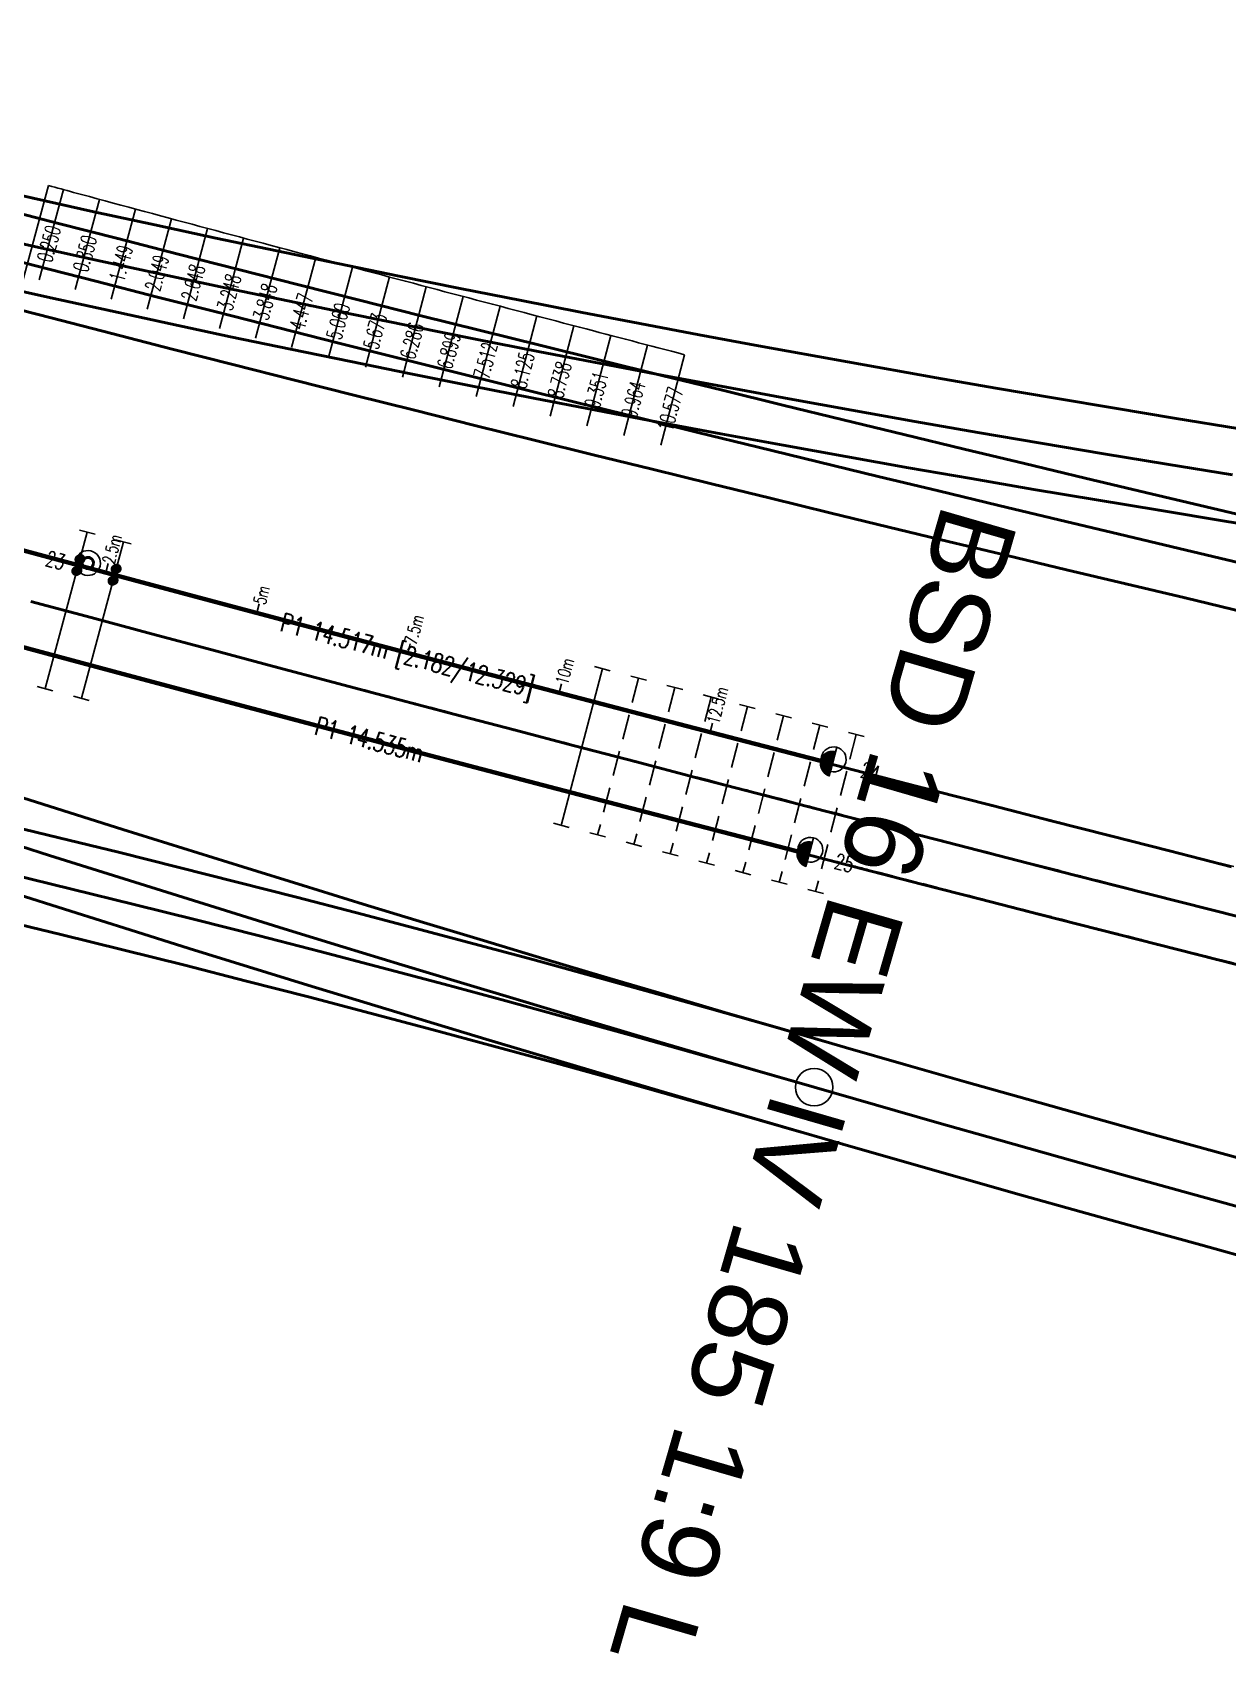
# Model space of a CAD drawing. Header units: millimetres. Extents: x 2688706 to 2690835, y 1254387 to 1255241.
# Drawn here: x 2689307 to 2689326.11, y 1254899.92 to 1254925.87 of the extents above; entities that cross this region are included whole.
import ezdxf
from ezdxf.enums import TextEntityAlignment as Align

# ---------------------------------------------------------------- set-up
doc = ezdxf.new("R2010")
doc.units = ezdxf.units.MM
for name, pattern in [('STRICHLINIE', [0.75, 0.5, -0.25]), ('STRICHLINIE2', [0.375, 0.25, -0.125]), ('STRICHPUNKT', [1, 0.5, -0.25, 0, -0.25])]:
    doc.linetypes.add(name, pattern=pattern)
for name, color, linetype in [('A-GL-0015-_____', 1, 'STRICHPUNKT'), ('BS-TR-B-Gleisstrang-LinieGeometrie', 7, 'Continuous'), ('BS-TR-B-Weiche-Kurzbezeichnung', 7, 'Continuous'), ('BS-TR-B-Weiche-PunktGeometrie', 7, 'Continuous'), ('BS-TR-N-Gleisstrang-LinieGeometrie', 7, 'Continuous'), ('L-GL-0015-_____', 2, 'Continuous'), ('L-ST-0015-_____', 7, 'Continuous'), ('P-OF-0015-_____', 7, 'Continuous'), ('S-OF-0015-_____', 7, 'STRICHLINIE'), ('S-ON-0015-_____', 7, 'Continuous'), ('T-00', 7, 'Continuous'), ('T-DD-0015-_____', 7, 'Continuous'), ('T-MK-0015-_____', 1, 'Continuous'), ('T-ST', 7, 'Continuous')]:
    doc.layers.add(name, color=color, linetype=linetype)
doc.layers.add('T-LL-0015-_____', color=2, linetype='Continuous', lineweight=0)
doc.layers.get('P-OF-0015-_____').off()
doc.layers.get('S-OF-0015-_____').off()
doc.styles.add('R6', font='simplex.shx', dxfattribs={"width": 0.6})
doc.styles.add('R7', font='simplex.shx', dxfattribs={"width": 0.7})
doc.styles.add('Style-Arial', font='arial.ttf')

# ---------------------------------------------------------------- blocks, each defined once
blk = doc.blocks.new('WeiVlpSchwelleL')
at = {"color": 7}
for p, q in [((-0.4999999999999905, -0.1300000000000073), (-0.4999999999999832, 0.1299999999999694)), ((0.5000000000000135, -0.130000000000005), (0.5000000000000135, 0.1299999999999717))]:
    blk.add_line(p, q, dxfattribs=at)
at = {"color": 0, "linetype": 'ByBlock', "lineweight": -2}
blk.add_line((-0.4999999999999868, -1.183033536314004e-14), (0.5000000000000118, 4.669396854307774e-15), dxfattribs=at)
at = {"style": 'R6', "width": 0.6}
blk.add_attdef('LAENGE', text='', height=0.25, rotation=89.99999999999999, dxfattribs=at).set_placement((-1.229737067022953, 0.007106245459261308, 6e-06), align=Align.MIDDLE)
at = {"style": 'R6', "width": 0.6, "flags": 1}
for tag, p in [('WVP-SKML', (-5, 0, 2e-06)), ('WVP-SKMR', (3, 0, 2e-06))]:
    blk.add_attdef(tag, text='', height=0.25, rotation=180, dxfattribs=at).set_placement(p, align=Align.MIDDLE_CENTER)
at = {"style": 'R6', "width": 0.6}
blk.add_attdef('BEZEICHNUNG', text='', height=0.25, rotation=180, dxfattribs=at).set_placement((-2.249999999999987, -5.373479439185756e-14, 2), align=Align.MIDDLE_LEFT)
at = {"style": 'R6', "width": 0.6, "flags": 1}
blk.add_attdef('VERSCHIEBUNG', text='', height=0.25, rotation=180, dxfattribs=at).set_placement((-1.470197398034461, -5.373479439185758e-14, 2), align=Align.MIDDLE_LEFT)
for tag, p in [('VERKLINKS', (-0.8749999999999833, -5.426408495180606e-14, 2e-06)), ('VERKRECHTS', (0.8611075787621026, -8.736039560677224e-05, 2e-06))]:
    blk.add_attdef(tag, text='', height=0.25, rotation=180, dxfattribs=at).set_placement(p, align=Align.MIDDLE)
at = {"color": 1, "extrusion": (-1, -6.123233995736769e-17, 1.224646799147353e-16), "style": 'R6', "width": 0.6, "flags": 8}
blk.add_attdef('WVP-ANL', text='', height=0.25, rotation=270, dxfattribs=at).set_placement((1.179971919316135e-14, -7.187955122291877e-15, 0.4999999999999868), align=Align.MIDDLE)
at = {"color": 1, "extrusion": (1, -1.608122649676636e-16, 1.224646799147353e-16), "style": 'R6', "width": 0.6, "flags": 8}
blk.add_attdef('WVP-ANR', text='', height=0.25, rotation=270, dxfattribs=at).set_placement((-1.65451836612779e-14, -4.265120563609635e-14, 0.50000000000001), align=Align.MIDDLE)
blk = doc.blocks.new('st_Isol6_a')
at = {"color": 0, "linetype": 'ByBlock', "lineweight": -2}
for radius in [0.2, 0.1, 0.08]:
    blk.add_circle((0, 0, 1), radius, dxfattribs=at)
at = {"layer": 'T-ST', "color": 0, "linetype": 'ByBlock', "lineweight": -2, "style": 'R7', "width": 0.7, "flags": 8}
blk.add_attdef('WVP-STNR', text='', height=0.25, dxfattribs=at).set_placement((0.55, 0), align=Align.MIDDLE)
blk = doc.blocks.new('st_NormUngb_b')
h = blk.add_hatch()
h.set_pattern_fill('ANSI31', color=256, scale=0.005, style=0)
h.set_pattern_definition([(45, (0, 0), (-0.0004419417382415922, 0.0004419417382415923), [])])
h.paths.add_polyline_path([(0.2, 0, 0.4142135623730947), (2.756041922458153e-16, 0.2), (-2.756041922458152e-16, -0.2, 0.4142135623730955)])
at = {"color": 7}
blk.add_line((2.756041922457995e-16, 0.1999999999999886, 1), (-2.756041922457995e-16, -0.1999999999999886, 1), dxfattribs=at)
at = {"color": 0}
blk.add_circle((0, 0, 1), 0.2, dxfattribs=at)
at = {"layer": 'T-ST', "style": 'R7', "width": 0.7}
blk.add_attdef('WVP-STNR', text='', height=0.25, dxfattribs=at).set_placement((0.55, 0), align=Align.MIDDLE)
blk = doc.blocks.new('WeiVlpAbstMarkeR')
blk.add_line((0, 0), (0.1500000000000004, -1.110223024625157e-16))
at = {"style": 'R7', "width": 0.7}
blk.add_attdef('ATTR', text='', height=0.2, dxfattribs=at).set_placement((0.1500000000000004, -1.110223024625157e-16), align=Align.MIDDLE_LEFT)
blk = doc.blocks.new('VisualisierungSpannklemmeGelb')
at = {"linetype": 'ByBlock', "lineweight": -2}
h = blk.add_hatch(dxfattribs=at)
h.set_pattern_fill('ANSI31', color=0, scale=0.005, style=0)
h.set_pattern_definition([(45, (-0.0965000000000017, 1.706967900361178e-15), (-0.0004419417382415922, 0.0004419417382415923), [])])
h.paths.add_polyline_path([(-0.0215000000000017, 1.706967900361178e-15, 1), (-0.1715000000000017, 1.706967900361178e-15, 1)])
h = blk.add_hatch(dxfattribs=at)
h.set_pattern_fill('ANSI31', color=0, scale=0.005, style=0)
h.set_pattern_definition([(45, (0.09649999999999831, 1.706967900361178e-15), (-0.0004419417382415922, 0.0004419417382415923), [])])
h.paths.add_polyline_path([(0.1714999999999983, 1.706967900361178e-15, 1), (0.02149999999999831, 1.706967900361178e-15, 1)])
blk = doc.blocks.new('pla_Bef-WsSkl1K')
blk.add_lwpolyline([(-0.1, -0.1), (0.1, -0.1), (0.1, 0.1), (-0.1, 0.1)], close=True)
at = {"layer": 'T-00'}
blk.add_blockref('VisualisierungSpannklemmeGelb', (0, 0), dxfattribs=at)
at = {"style": 'R7', "width": 0.7}
blk.add_attdef('WVP-PLNR', text='', height=0.2, dxfattribs=at).set_placement((0, 0), align=Align.MIDDLE_LEFT)
at = {"style": 'R7', "width": 0.7, "flags": 1}
for tag, p in [('WVP-PLDI', (0.4400000000000003, -0.2)), ('WVP-PLSP', (0.4771428571428575, -0.4)), ('WVP-PLFK', (0.4714285714285725, -0.6))]:
    blk.add_attdef(tag, text='', height=0.2, dxfattribs=at).set_placement(p, align=Align.MIDDLE)
blk = doc.blocks.new('Weiche-15')
at = {"layer": 'A-GL-0015-_____', "flags": 128}
blk.add_lwpolyline([(419.83895, 11.29781, 0.003607865654043509), (432.78582, 12.33291, 0.0005778882366978131), (434.8829730517941, 12.51826663011392, 0.0005640373837236005), (436.9796973297944, 12.7084123597407, 0.0005501865310880182), (439.0759926937243, 12.90323005555154, 0.0005363356787352098), (441.1718597821388, 13.10260263230502, 0.0005224848264887163), (443.2672999924924, 13.30641305438422, 0.000508633974426861), (445.3623154618426, 13.51454433720844, 0.0004947831227551143), (447.4569090472247, 13.72687954839432, 0.0004809322710308942), (449.5510843061102, 13.94330180872595, 0.0004670814196756011), (451.6448454768738, 14.16369429293183, 0.0004532305682466667), (453.7381974592714, 14.38794023027219, 0.0004393797171654458), (455.83114579493, 14.61592290494248, 0.000425528866205388), (457.9236966478476, 14.8475256562992, 0.0004116780155718247), (460.015856784907, 15.08263187891282, 0.0003978271650381603), (462.1076335564003, 15.3211250224532, 0.0003839763143777667), (464.1990348765667, 15.56288859141363, 0.0003701254642280183), (466.2900692041427, 15.80780614467754, 0.0003562746139303033), (468.3807455229255, 16.05576129493524, 0.000342423763905985), (470.4710733223489, 16.30663770795409, 0.0003285729141444139), (472.5610625780725, 16.56031910170869, 0.0003147220642029705), (474.6507237325855, 16.81668924535948, 0.000300871214719114), (476.7400676758116, 17.07563195819287, 0.0002870203650340875), (478.8291057257532, 17.33703110823886, 0.0002731695155693189), (480.9178496091179, 17.6007706109881, 0.0002593186663141821), (483.0063114419746, 17.866734427874, 0.0002454678170420386), (485.0945037104171, 18.13480656467466, 0.0002316169679582705), (487.1824392512395, 18.40487106981224, 0.000217766119052233), (489.2701312326229, 18.67681203255474, 0.0002039152698813173), (491.3575931348325, 18.95051358112658, 0.0001900644212988732), (493.4448387309259, 19.22585988073168, 0.0001762135724302912), (495.5318820674701, 19.50273513149634, 0.0001623627236969281), (497.6187374452692, 19.78102356633557, 0.0001485118746561659), (499.7054194000999, 20.06060944874962, 0.0001346610261611838), (501.7919426834588, 20.34137707055511, 0.0001208101782019989), (503.8783222433009, 20.62321074955477, 0.0001069593294711759), (505.9645732048224, 20.90599482715731, 9.310848082247697e-05), (508.0507108512062, 21.18961366594269, 7.925763224524444e-05), (510.1367506044003, 21.47395164718684, 6.540678372883944e-05), (512.2227, 21.75895, 6.111675872858242e-05), (514.4025847080444, 22.0572749857547, 6.111675872858242e-05)], format="xyb", dxfattribs=at)
at = {"layer": 'L-GL-0015-_____', "color": 7, "linetype": 'STRICHLINIE2', "lineweight": -3, "flags": 128}
for points in [[(465.5868332235515, 16.48023888967538, 0.0001089998696059809), (466.2022686496732, 16.55264912318694, 7.554830460291947e-05), (466.645402585111, 16.60495272538424, 0.0002807263018744621), (468.2918835834388, 16.80047839270514, 0.000342423763906036), (470.3811914312498, 17.05123239343925, 0.0003285729141441767), (472.4702021503358, 17.3047950131197, 0.0003147220642030742), (474.5589261651496, 17.56105018375752, 0.000300871214719128), (476.6473743479696, 17.8198818805804, 0.0002870203650341962), (478.7355579996762, 18.08117412066736, 0.0002731695155693238), (480.8234888303227, 18.34481096165791, 0.0002593186663140646), (482.9111789398919, 18.61067650024779, 0.0002454678170421759), (484.9986407989794, 18.87865487058798, 0.0002316169679581532), (487.0858872294966, 19.14863024259421, 0.0002177661190522865), (489.1729313854077, 19.42048682014774, 0.0002039152698813531), (491.2597867334464, 19.69410883921228, 0.0001900644212989229), (493.3464670338567, 19.96938056586168, 0.0001762135724301519), (495.432986321142, 20.2461862942223, 0.0001623627236969327), (497.5193588848135, 20.52441034434651, 0.0001485118746560889), (499.6055992501512, 20.80393706001178, 0.0001346610261611672), (501.6917221589765, 21.08465080645101, 0.0001208101782019684), (503.7777425504084, 21.36643596802969, 0.0001069593294711103), (505.8636755416611, 21.64917694586529, 9.310848082238732e-05), (507.9495364088164, 21.9327581553971, 7.92576322451304e-05), (510.0353405676109, 22.21706402390919, 6.540678372891913e-05), (512.1210752914823, 22.50203304961269, 6.112090240759204e-05), (514.3009265395436, 22.80035347176636, 6.112090240759204e-05)], [(465.7629193928585, 14.99060975306922, 0.0001087991412561553), (466.3778697586127, 15.06296316616817, 7.559125996244173e-05), (466.8217060703904, 15.11534970930508, 0.0002806833462384737), (468.4696074624121, 15.31104419716553, 0.0003424237639060365), (470.5609552134484, 15.56204302246942, 0.0003285729141441719), (472.6519230058071, 15.81584319029707, 0.0003147220642030639), (474.7425213000211, 16.07232830696148, 0.0003008712147191307), (476.8327610036519, 16.33138203580552, 0.000287020365034207), (478.9226534518313, 16.59288809581085, 0.0002731695155693243), (481.012210387912, 16.85673026031759, 0.000259318666314057), (483.1014439440544, 17.12279235550022, 0.000245467817042162), (485.1903666218554, 17.39095825876029, 0.000231616967958156), (487.2789912729817, 17.66111189703042, 0.0002177661190522909), (489.3673310798375, 17.93313724496193, 0.0002039152698813462), (491.4553995362178, 18.2069183230401, 0.0001900644212989224), (493.5432104279935, 18.48233919560198, 0.000176213572430145), (495.6307778137963, 18.75928396877043, 0.0001623627236969357), (497.7181160057237, 19.03763678832411, 0.000148511874656091), (499.8052395500455, 19.31728183748783, 0.0001346610261611616), (501.8921632079383, 19.59810333465884, 0.0001208101782019775), (503.9789019361942, 19.87998553107991, 0.0001069593294711281), (506.0654708679805, 20.16281270844775, 9.310848082238923e-05), (508.1518852935897, 20.44646917648697, 7.925763224512723e-05), (510.2381606411876, 20.73083927046355, 6.540678372891062e-05), (512.3243247085173, 21.01586695039077, 6.111261573863264e-05), (514.5042428765472, 21.31419649975032, 6.111261573863264e-05)]]:
    blk.add_lwpolyline(points, format="xyb", dxfattribs=at)
at = {"layer": 'L-GL-0015-_____', "lineweight": 70, "const_width": 0.07, "flags": 128}
for points in [[(451.1519317253529, 14.86563915344809, 9.235901196704271e-05), (451.5656363582293, 14.9094998409962, 0.0004532305682465751), (453.6576363841388, 15.1336009528352, 0.000439379717165602), (455.7492743321887, 15.36144088835294, 0.0004255288662052461), (457.8405563467046, 15.59290320514651, 0.0004116780155720083), (459.9314891749123, 15.82787150908803, 0.0003978271650381284), (462.0220801475112, 16.06622945421282, 0.0003839763143777807), (464.1123371592808, 16.30786074244838, 0.0002611255841335108), (465.5868332235515, 16.48023888967538, 0.0002611255841335108)], [(451.3101300542555, 13.37400468097231, 9.228518081283511e-05), (451.7240545955166, 13.41788874486724, 0.0004532305682465876), (453.8187585344029, 13.64227950770874, 0.0004393797171655864), (455.9130172576714, 13.87040492153164, 0.0004255288662052326), (458.0068369489891, 14.10214810745128, 0.0004116780155720197), (460.1002243949018, 14.33739224873761, 0.0003978271650381287), (462.1931869652879, 14.57602059069382, 0.0003839763143777837), (464.2857325938525, 14.81791644037867, 0.0002613263125194674), (465.7629193928585, 14.99060975306922, 0.0002613263125194674)]]:
    blk.add_lwpolyline(points, format="xyb", dxfattribs=at)
at = {"layer": 'T-MK-0015-_____'}
for p, q in [((459.1906145613547, 21.53952479586428), (459.3592400247271, 20.04903311420268)), ((459.7970253927906, 21.60827432303098), (459.9663454978578, 20.11786139299446)), ((460.4034202973842, 21.67730690095473), (460.5734313149982, 20.18697262506564)), ((461.0097831344586, 21.7466205860913), (461.1804850280824, 20.2563652846368)), ((457.3714514529842, 21.33504107079524), (457.5379316699858, 19.84430825189471)), ((457.9778718310799, 21.40291141131688), (458.1450671687374, 19.91225862845106)), ((458.5842595803866, 21.4710726582352), (458.7521700002225, 19.9805002544552)), ((454.9458575422835, 21.06658353431165), (455.1093804116796, 19.57552341775549)), ((455.5522760268771, 21.13324337298981), (455.7165451756994, 19.64226528906463)), ((456.15869143686, 21.20020762940813), (456.3236998876941, 19.7093111839253)), ((456.7650735671324, 21.26747257710379), (456.930821279406, 19.77665813664647)), ((452.572944842689, 20.80875715575723), (452.7334615303729, 19.31737042087759)), ((453.1661613904394, 20.87275936316648), (453.3274435620522, 19.38145521540859)), ((453.7594257769534, 20.93707028109657), (453.9214548885392, 19.44584710296436)), ((454.352657877178, 21.00167834354813), (454.5154338880874, 19.51053650915664)), ((451.1519317253529, 14.86563915344809), (450.5458545889663, 20.59239527313434)), ((450.7931919023457, 20.61859937165958), (450.9513902273604, 19.12696493589373)), ((451.386456766849, 20.68167653744756), (451.5454322694833, 19.19012473158825)), ((451.9797172193493, 20.74506359188935), (452.13946333583, 19.25359412245013))]:
    blk.add_line(p, q, dxfattribs=at)
at = {"layer": 'T-MK-0015-_____', "flags": 128}
blk.add_lwpolyline([(450.5458545889663, 20.59239527313434, 9.23590119671867e-05), (450.957443593109, 20.63603166314397, 0.000453230568246577), (453.0390628678011, 20.85902075879721, 0.0004393797171655829), (455.1206392436845, 21.08576469777518, 0.0004255288662052264), (457.2021787140499, 21.3161487133998, 0.0004116780155720095), (459.2836878751662, 21.55005803398058, 0.0003298974430111565), (461.0097831344617, 21.7466205860918, 0.0003298974430111565)], format="xyb", dxfattribs=at)
at = {"layer": 'L-ST-0015-_____', "color": 7}
ref = blk.add_blockref('st_NormUngb_b', (465.5868332235515, 16.48023888967537), dxfattribs=dict(at, rotation=186.697903340178))
ref.add_attrib('WVP-STNR', '24', dxfattribs={"layer": 'T-ST', "height": 0.25, "rotation": 6.697903340178009, "style": 'R7', "width": 0.7000000000000001}).set_placement((466.1996013150168, 16.58271019224819), align=Align.MIDDLE)
ref = blk.add_blockref('st_Isol6_a', (453.3283890834152, 15.0980766454106), dxfattribs=dict(at, rotation=6.149960282933097))
ref.add_attrib('WVP-STNR', '23', dxfattribs={"layer": 'T-ST', "color": 0, "linetype": 'ByBlock', "lineweight": -2, "height": 0.2500000000000001, "rotation": 6.149960282933097, "style": 'R7', "width": 0.6999999999999998}).set_placement((452.8201485641437, 15.02405508501873), align=Align.MIDDLE)
ref = blk.add_blockref('st_NormUngb_b', (465.7629193928585, 14.99060975306922), dxfattribs=dict(at, rotation=186.6979493437602))
ref.add_attrib('WVP-STNR', '25', dxfattribs={"layer": 'T-ST', "height": 0.2500000000000001, "rotation": 6.697949343760232, "style": 'R7', "width": 0.7}).set_placement((466.3370005756689, 15.06542101015921), align=Align.MIDDLE)
at = {"layer": 'P-OF-0015-_____'}
for p, rotation in [((453.7849729290739, 15.15088567422731), 96.17245750752028), ((453.1888193531137, 15.08656659444818), 96.1430484945364)]:
    blk.add_blockref('pla_Bef-WsSkl1K', p, dxfattribs=dict(at, rotation=rotation))
at = {"layer": 'S-OF-0015-_____'}
ref = blk.add_blockref('WeiVlpSchwelleL', (461.1411250955761, 15.21050985648458), dxfattribs=dict(at, xscale=2.6, rotation=276.5079271628179))
ref.add_attrib('WVP-SKML', '9.964', dxfattribs={"layer": 'T-MK-0015-_____', "height": 0.25, "rotation": 96.50792716281781, "style": 'R6', "width": 0.6}).set_placement((460.5054269079526, 20.78310633542127), align=Align.MIDDLE_CENTER)
ref = blk.add_blockref('WeiVlpSchwelleL', (458.7033589468933, 14.9347323145048), dxfattribs=dict(at, xscale=2.6, rotation=276.3996901750118))
ref.add_attrib('WVP-SKML', '7.512', dxfattribs={"layer": 'T-MK-0015-_____', "height": 0.25, "rotation": 96.39969017501178, "style": 'R6', "width": 0.6}).set_placement((458.0781890336744, 20.50851974159739), align=Align.MIDDLE_CENTER)
ref = blk.add_blockref('WeiVlpSchwelleL', (459.3128495513065, 15.00324233903848), dxfattribs=dict(at, xscale=2.6, rotation=276.4271763174416))
ref.add_attrib('WVP-SKML', '8.125', dxfattribs={"layer": 'T-MK-0015-_____', "height": 0.25, "rotation": 96.42717631744158, "style": 'R6', "width": 0.6}).set_placement((458.6850058322881, 20.5767292159672), align=Align.MIDDLE_CENTER)
ref = blk.add_blockref('WeiVlpSchwelleL', (459.9223072197072, 15.07204474275545), dxfattribs=dict(at, xscale=2.6, rotation=276.4546624598715))
ref.add_attrib('WVP-SKML', '8.738', dxfattribs={"layer": 'T-MK-0015-_____', "height": 0.25, "rotation": 96.45466245987147, "style": 'R6', "width": 0.6}).set_placement((459.2917898393782, 20.64522978686732), align=Align.MIDDLE_CENTER)
ref = blk.add_blockref('WeiVlpSchwelleL', (460.5317322117454, 15.14113598572749), dxfattribs=dict(at, xscale=2.6, rotation=276.4813657877918))
ref.add_attrib('WVP-SKML', '9.351', dxfattribs={"layer": 'T-MK-0015-_____', "height": 0.25, "rotation": 96.48136578779177, "style": 'R6', "width": 0.6}).set_placement((459.8986174558309, 20.71402656500907), align=Align.MIDDLE_CENTER)
ref = blk.add_blockref('WeiVlpSchwelleL', (456.2650659447417, 14.66365274323289), dxfattribs=dict(at, xscale=2.600000000000001, rotation=276.2872294285525))
ref.add_attrib('WVP-SKML', '5.060', dxfattribs={"layer": 'T-MK-0015-_____', "height": 0.25, "rotation": 96.2872294285525, "style": 'R6', "width": 0.6}).set_placement((455.6508375161704, 20.2386565226347), align=Align.MIDDLE_CENTER)
ref = blk.add_blockref('WeiVlpSchwelleL', (456.8746893035335, 14.73097124181436), dxfattribs=dict(at, xscale=2.6, rotation=276.3156403383823))
ref.add_attrib('WVP-SKML', '5.673', dxfattribs={"layer": 'T-MK-0015-_____', "height": 0.25, "rotation": 96.31564033838228, "style": 'R6', "width": 0.6}).set_placement((456.2576965073604, 20.30566976211843), align=Align.MIDDLE_CENTER)
ref = blk.add_blockref('WeiVlpSchwelleL', (457.4842792065647, 14.79859202233547), dxfattribs=dict(at, xscale=2.6, rotation=276.3440512482121))
ref.add_attrib('WVP-SKML', '6.286', dxfattribs={"layer": 'T-MK-0015-_____', "height": 0.25, "rotation": 96.34405124821207, "style": 'R6', "width": 0.6}).set_placement((456.8645221944965, 20.3729839128294), align=Align.MIDDLE_CENTER)
ref = blk.add_blockref('WeiVlpSchwelleL', (458.0938355467313, 14.86651468492164), dxfattribs=dict(at, xscale=2.600000000000001, rotation=276.3722040325819))
ref.add_attrib('WVP-SKML', '6.899', dxfattribs={"layer": 'T-MK-0015-_____', "height": 0.25, "rotation": 96.37220403258189, "style": 'R6', "width": 0.6}).set_placement((457.4713395831852, 20.44060137945492), align=Align.MIDDLE_CENTER)
ref = blk.add_blockref('WeiVlpSchwelleL', (454.4624958175967, 14.46641614866189), dxfattribs=dict(at, xscale=2.6, rotation=276.2011556567314))
ref.add_attrib('WVP-SKML', '3.248', dxfattribs={"layer": 'T-MK-0015-_____', "height": 0.25, "rotation": 96.20115565673143, "style": 'R6', "width": 0.6}).set_placement((453.8566432439049, 20.04233637421725), align=Align.MIDDLE_CENTER)
ref = blk.add_blockref('WeiVlpSchwelleL', (455.0589688325721, 14.53137717451909), dxfattribs=dict(at, xscale=2.6, rotation=276.2298538059404))
ref.add_attrib('WVP-SKML', '3.848', dxfattribs={"layer": 'T-MK-0015-_____', "height": 0.25, "rotation": 96.22985380594035, "style": 'R6', "width": 0.6}).set_placement((454.4503234837237, 20.10699324291324), align=Align.MIDDLE_CENTER)
ref = blk.add_blockref('WeiVlpSchwelleL', (455.6554092352305, 14.59663695194445), dxfattribs=dict(at, xscale=2.6, rotation=276.2585519551492))
ref.add_attrib('WVP-SKML', '4.447', dxfattribs={"layer": 'T-MK-0015-_____', "height": 0.25, "rotation": 96.25855195514922, "style": 'R6', "width": 0.6}).set_placement((455.0439712639212, 20.17194746437796), align=Align.MIDDLE_CENTER)
ref = blk.add_blockref('WeiVlpSchwelleL', (452.0762767134279, 14.20959643712831), dxfattribs=dict(at, xscale=2.599999999999999, rotation=276.0838428557211))
ref.add_attrib('WVP-SKML', '0.850', dxfattribs={"layer": 'T-MK-0015-_____', "height": 0.25, "rotation": 96.08384285572106, "style": 'R6', "width": 0.6}).set_placement((451.4818420684296, 19.78674545393197), align=Align.MIDDLE_CENTER)
ref = blk.add_blockref('WeiVlpSchwelleL', (452.6728809817591, 14.27334076236934), dxfattribs=dict(at, xscale=2.6, rotation=276.1134456751317))
ref.add_attrib('WVP-SKML', '1.449', dxfattribs={"layer": 'T-MK-0015-_____', "height": 0.25, "rotation": 96.11344567513173, "style": 'R6', "width": 0.6}).set_placement((452.0755648892377, 19.85018191022582), align=Align.MIDDLE_CENTER)
at = {"layer": 'S-ON-0015-_____'}
ref = blk.add_blockref('WeiVlpSchwelleL', (461.7504857533476, 15.28016622423144), dxfattribs=dict(at, xscale=2.6, rotation=276.5344885378439))
ref.add_attrib('WVP-SKML', '10.577', dxfattribs={"layer": 'T-MK-0015-_____', "height": 0.25, "rotation": 96.53448853784381, "style": 'R6', "width": 0.6}).set_placement((461.1122042706329, 20.8524674052186), align=Align.MIDDLE_CENTER)
ref = blk.add_blockref('WeiVlpSchwelleL', (453.8659903399474, 14.40175389067031), dxfattribs=dict(at, xscale=2.6, rotation=276.1724575075225))
ref.add_attrib('WVP-SKML', '2.648', dxfattribs={"layer": 'T-MK-0015-_____', "height": 0.25, "rotation": 96.17245750752251, "style": 'R6', "width": 0.6}).set_placement((453.262930693407, 19.97797687451175), align=Align.MIDDLE_CENTER)
ref = blk.add_blockref('WeiVlpSchwelleL', (451.4796395518404, 14.14616072705644), dxfattribs=dict(at, xscale=2.6, rotation=276.0539895425518))
ref.add_attrib('WVP-SKML', '0.250', dxfattribs={"layer": 'T-MK-0015-_____', "height": 0.25, "rotation": 96.05398954255176, "style": 'R6', "width": 0.6}).set_placement((450.8881108973545, 19.72361871020007), align=Align.MIDDLE_CENTER)
ref = blk.add_blockref('WeiVlpSchwelleL', (453.2694522358936, 14.3373933246271), dxfattribs=dict(at, xscale=2.6, rotation=276.1430484945424))
ref.add_attrib('WVP-SKML', '2.049', dxfattribs={"layer": 'T-MK-0015-_____', "height": 0.25, "rotation": 96.14304849454243, "style": 'R6', "width": 0.6}).set_placement((452.6692548552994, 19.91392511482945), align=Align.MIDDLE_CENTER)
at = {"layer": 'S-ON-0015-_____', "color": 7, "linetype": 'STRICHLINIE2', "lineweight": -3}
for p, xscale, rotation in [((464.7306177489525, 15.62485406522524), 2.6, 276.6596209720302), ((465.3265546275593, 15.69456225252748), 2.6, 276.6837957702332), ((465.9224620411567, 15.76452187716018), 2.6, 276.7079705684361), ((462.346572457448, 15.34858139195944), 2.6, 276.5601100375453), ((462.9426289633973, 15.41725916105224), 2.600000000000001, 276.5851895059407), ((463.5386553506609, 15.486197828993), 2.6, 276.6102689743362), ((464.1346515050413, 15.55539738257335), 2.6, 276.6353484427316)]:
    blk.add_blockref('WeiVlpSchwelleL', p, dxfattribs=dict(at, xscale=xscale, rotation=rotation))
at = {"layer": 'T-DD-0015-_____'}
for p, rotation, values in [((463.5794593631983, 16.24595169937902), 96.38223378487399, {'ATTR': '12.5m'}), ((461.0958431703401, 15.96020910085531), 96.3822337849052, {'ATTR': '10m'}), ((458.611692224723, 15.67915368673016), 96.38223378498526, {'ATTR': '7.5m'}), ((456.1269938387614, 15.40298013244751), 96.38223378492842, {'ATTR': '5m'}), ((453.6417364654127, 15.13188323877785), 96.38223378494733, {'ATTR': '2.5m'})]:
    blk.add_blockref('WeiVlpAbstMarkeR', p, dxfattribs=dict(at, rotation=rotation)).add_auto_attribs(values)
at = {"layer": 'T-LL-0015-_____', "style": 'R7', "width": 0.7}
for s, rotation, p in [('P1 14.517m [2.182/12.329]', 6.388496983854624, (458.614795319797, 15.64534086673574)), ('P1 14.535m', 6.388507850230736, (458.5388396459136, 14.16160102092158))]:
    blk.add_text(s, height=0.3, rotation=rotation, dxfattribs=at).set_placement(p, align=Align.MIDDLE_CENTER)

msp = doc.modelspace()

# ---------------------------------------------------------------- linework, layer by layer
at = {"layer": 'BS-TR-B-Gleisstrang-LinieGeometrie', "lineweight": 50}
for points in [[(2689306.10753889, 1254922.65034438, 454.4441116977951), (2689307.09831866, 1254922.42870382, 454.448604141709), (2689308.08980294, 1254922.21023642, 454.4529362747099), (2689309.08198157, 1254921.99494441, 454.457108097121), (2689309.08198, 1254921.99495, 454.4571099999999), (2689310.08104318, 1254921.78154367, 454.4611460301099), (2689311.08078585, 1254921.57134355, 454.465047076165), (2689312.08119495, 1254921.3643384, 454.468918534309), (2689313.08225755, 1254921.16051692, 454.4727788893341), (2689314.08396081, 1254920.95986776, 454.476628141239), (2689315.08629206, 1254920.76237951, 454.480466290036), (2689316.08923869, 1254920.56804069, 454.484293335733), (2689317.09278827, 1254920.37683977, 454.488109278312), (2689318.09692845, 1254920.18876518, 454.491914117781), (2689319.10164701, 1254920.00380528, 454.495707854141), (2689320.10693187, 1254919.82194839, 454.4994904874019), (2689321.11277103, 1254919.64318275, 454.503262017554), (2689322.11915264, 1254919.46749658, 454.507022444597), (2689323.12606496, 1254919.29487804, 454.510771768552), (2689324.13349637, 1254919.12531523, 454.5145099893979), (2689325.14143537, 1254918.95879621, 454.518237107145), (2689325.14144, 1254918.9588, 454.51824), (2689326.19356842, 1254918.78725442, 454.522117333528)], [(2689306.04681625, 1254922.39444894, 454.464671775157), (2689307.02989327, 1254922.13972995, 454.471811399977), (2689308.01326798, 1254921.88616263, 454.478951024797), (2689308.99693903, 1254921.63374734, 454.486090649616), (2689308.99694, 1254921.63375, 454.48609), (2689309.95642055, 1254921.38872819, 454.4930519788469), (2689310.91617726, 1254921.14479038, 454.500013957694), (2689311.87620587, 1254920.90192481, 454.5069759365419), (2689312.83650214, 1254920.66011972, 454.513937915389), (2689313.79706186, 1254920.41936334, 454.520899894236), (2689314.75788089, 1254920.17964387, 454.5278618730829), (2689315.71895509, 1254919.94094952, 454.53482385193), (2689316.6802804, 1254919.70326848, 454.541785830777), (2689317.64185276, 1254919.46658892, 454.548747809625), (2689318.60366818, 1254919.23089901, 454.555709788472), (2689319.56572268, 1254918.99618692, 454.562671767319), (2689320.52801234, 1254918.76244079, 454.569633746166), (2689321.49053325, 1254918.52964876, 454.576595725013), (2689322.45328156, 1254918.29779897, 454.583557703861), (2689323.41625345, 1254918.06687953, 454.590519682708), (2689324.37944512, 1254917.83687855, 454.597481661555), (2689325.34285282, 1254917.60778414, 454.604443640402), (2689326.30647282, 1254917.37958438, 454.611405619249)], [(2689306.97150207, 1254916.76214205, 454.758362080943), (2689307.93712255, 1254916.50221089, 454.761740160493), (2689308.90296326, 1254916.24309926, 454.764975382387), (2689309.86902028, 1254915.98479526, 454.768067746826), (2689310.83528971, 1254915.727287, 454.7710172539969), (2689311.80176769, 1254915.47056257, 454.773823904082), (2689312.76845039, 1254915.21461006, 454.776487697252), (2689313.73533399, 1254914.95941754, 454.779008633671), (2689314.70241473, 1254914.70497309, 454.781386713491), (2689315.66968884, 1254914.45126476, 454.78362193686), (2689316.63715261, 1254914.1982806, 454.785714303915), (2689317.60480235, 1254913.94600868, 454.787663814783), (2689318.57263437, 1254913.69443701, 454.789470469583), (2689319.54064505, 1254913.44355364, 454.791134268427), (2689320.50883076, 1254913.19334659, 454.792655211415), (2689321.47718791, 1254912.94380388, 454.794033298642), (2689322.44571294, 1254912.69491352, 454.795268530191), (2689323.41440229, 1254912.44666351, 454.796360906139), (2689324.38325247, 1254912.19904185, 454.797310426552), (2689325.35225995, 1254911.95203653, 454.798117091487), (2689326.32142129, 1254911.70563554, 454.798780900996)], [(2689306.33492572, 1254912.99559966, 455.048830917311), (2689307.2716878, 1254912.6972477, 455.0557154385), (2689308.2090347, 1254912.40073822, 455.062394298753), (2689309.1469628, 1254912.10607238, 455.068867498948), (2689310.08546848, 1254911.81325131, 455.075135039935), (2689311.0245481, 1254911.52227614, 455.081196922537), (2689311.96419804, 1254911.23314801, 455.087053147547), (2689312.90441466, 1254910.94586802, 455.092703715737), (2689313.84519433, 1254910.66043729, 455.098148627847), (2689314.78653341, 1254910.37685692, 455.103387884592), (2689315.72842825, 1254910.095128, 455.108421486661), (2689316.67087523, 1254909.81525164, 455.113249434714), (2689317.61387069, 1254909.5372289, 455.117871729383), (2689318.557411, 1254909.26106086, 455.122288371278), (2689319.50149249, 1254908.9867486, 455.126499360976)], [(2689319.50149, 1254908.98674, 455.1265), (2689318.51713957, 1254909.26998417, 455.122225443584), (2689317.53180713, 1254909.54979309, 455.117962048873), (2689316.54550468, 1254909.82616334, 455.113709815891), (2689315.55824422, 1254910.09909158, 455.109468744617), (2689314.57003776, 1254910.36857447, 455.105238835051), (2689313.58089732, 1254910.63460874, 455.101020087202), (2689312.59083494, 1254910.89719115, 455.096812501062), (2689311.59986267, 1254911.1563185, 455.09261607664), (2689310.60799255, 1254911.41198765, 455.088464055595), (2689309.61523667, 1254911.66419548, 455.084513422552), (2689308.62160709, 1254911.91293893, 455.08079782449), (2689307.62711591, 1254912.15821496, 455.077317260822), (2689306.63177523, 1254912.4000206, 455.074071730998)], [(2689319.50149249, 1254908.9867486, 455.126499360976), (2689320.48335284, 1254908.70359291, 455.130658349353), (2689321.46578983, 1254908.42244448, 455.134595156489), (2689322.44879937, 1254908.1433045, 455.138309782941), (2689323.43237734, 1254907.86617412, 455.141802229236), (2689324.41651965, 1254907.5910545, 455.145072495869), (2689325.40122218, 1254907.3179468, 455.148120583304), (2689326.38648081, 1254907.04685215, 455.1509464919731)]]:
    msp.add_polyline3d(points, dxfattribs=at)
at = {"layer": 'BS-TR-B-Weiche-PunktGeometrie', "lineweight": 25}
msp.add_circle((2689319.50149, 1254908.98674, 455.126499360976), 0.3, dxfattribs=at)
at = {"layer": 'BS-TR-N-Gleisstrang-LinieGeometrie', "color": 1, "lineweight": 50, "true_color": 0xff0000}
for points in [[(2689306.03410159, 1254923.43340026, 454.382968249424), (2689307.00750049, 1254923.21483068, 454.387461917403), (2689307.98158357, 1254922.99933074, 454.391939876889), (2689308.95634116, 1254922.78690258, 454.396406126858), (2689309.93176357, 1254922.57754832, 454.400860667319), (2689310.9078411, 1254922.37127002, 454.405303498262), (2689311.88456405, 1254922.16806975, 454.409734619698), (2689312.86192272, 1254921.96794952, 454.414154031617), (2689313.8399074, 1254921.77091133, 454.418561734037), (2689314.81850836, 1254921.57695712, 454.42295772695), (2689314.81850836, 1254921.57695712, 454.42295772695), (2689315.76539609, 1254921.39226996, 454.427197588659), (2689316.71281741, 1254921.21033988, 454.431426500578), (2689317.6607643, 1254921.03116843, 454.435644462688), (2689318.60922872, 1254920.85475713, 454.439851474997), (2689319.55820265, 1254920.68110746, 454.444047537516), (2689320.50767803, 1254920.51022091, 454.448232650235), (2689321.45764682, 1254920.34209892, 454.452406813155), (2689322.40810098, 1254920.17674292, 454.456570026283), (2689323.35903244, 1254920.0141543, 454.460722289622), (2689324.31043316, 1254919.85433444, 454.464863603169), (2689325.26229507, 1254919.6972847, 454.468993966926), (2689325.26223962, 1254919.69736412, 454.469046624776), (2689326.3136679, 1254919.52599964, 454.47357069692)], [(2689306.42793834, 1254923.06756875, 454.406251879756), (2689307.39396108, 1254922.81749155, 454.413273271329), (2689308.36027125, 1254922.56852728, 454.4203430317691), (2689309.32686755, 1254922.32067629, 454.427620164006), (2689310.29374872, 1254922.07393888, 454.43511712417), (2689311.26091346, 1254921.8283154, 454.442786661459), (2689312.2283605, 1254921.58380616, 454.45046923101), (2689313.19608854, 1254921.3404115, 454.458151800561), (2689314.16409632, 1254921.09813173, 454.465834370113), (2689315.13238253, 1254920.85696718, 454.473516939664), (2689316.10094591, 1254920.61691817, 454.481199509215), (2689316.10094591, 1254920.61691817, 454.481199509215), (2689317.0671125, 1254920.37854352, 454.488861070915), (2689318.03350643, 1254920.14109223, 454.496522632615), (2689319.00012683, 1254919.9045645, 454.504184194314), (2689319.96697281, 1254919.66896057, 454.511845756014), (2689320.93404348, 1254919.43428064, 454.519507317714), (2689321.90133797, 1254919.20052493, 454.527168879413), (2689322.86885538, 1254918.96769365, 454.534830441113), (2689323.83659485, 1254918.73578702, 454.542492002813), (2689324.80455547, 1254918.50480524, 454.550153564512), (2689325.77273638, 1254918.27474853, 454.557815126212), (2689326.74113668, 1254918.04561709, 454.565476687912)], [(2689306.33197627, 1254921.83366884, 454.505509086399), (2689307.28979637, 1254921.62056507, 454.509742973084), (2689308.24826883, 1254921.41041489, 454.513800177432), (2689309.20738455, 1254921.20322029, 454.517551262108), (2689310.1671344, 1254920.99898325, 454.520977278363), (2689311.12750928, 1254920.7977057, 454.524118290154), (2689312.08850005, 1254920.59938955, 454.527202240847), (2689313.05009759, 1254920.40403669, 454.5302747833809), (2689314.01229275, 1254920.21164898, 454.5333359177829), (2689314.01229275, 1254920.21164898, 454.5333359177829), (2689315.01020312, 1254920.01530652, 454.536496702693), (2689316.00870998, 1254919.82202034, 454.539645231788), (2689317.00780394, 1254919.63179225, 454.54278150506), (2689318.00747566, 1254919.44462403, 454.545905522508), (2689319.00771576, 1254919.26051746, 454.549017284153), (2689320.00851486, 1254919.07947424, 454.552116789973), (2689321.00986358, 1254918.90149607, 454.55520403999), (2689322.01175253, 1254918.72658463, 454.558279034183), (2689323.01417233, 1254918.55474155, 454.561341772571), (2689324.01711356, 1254918.38596845, 454.564392255155), (2689325.02056684, 1254918.2202669, 454.567430481925), (2689325.02064038, 1254918.22023588, 454.567433375224), (2689326.07347549, 1254918.04854925, 454.570566610852), (2689327.12647577, 1254917.87787854, 454.573751337576)], [(2689306.33084902, 1254921.54803684, 454.527923181322), (2689307.29793161, 1254921.29802439, 454.534939640928), (2689308.26530135, 1254921.04912528, 454.541857414957), (2689309.23295693, 1254920.80133984, 454.548556644373), (2689310.2008971, 1254920.55466839, 454.555037053563), (2689311.16912056, 1254920.30911126, 454.561396641965), (2689312.13762602, 1254920.06466878, 454.567755916228), (2689313.10641222, 1254919.82134128, 454.574115190492), (2689314.07547785, 1254919.57912906, 454.580474464756), (2689314.07547785, 1254919.57912906, 454.580474464756), (2689315.02082844, 1254919.34390513, 454.586676480064), (2689315.96640485, 1254919.10959059, 454.592878495373), (2689316.9122062, 1254918.87618569, 454.599080510681), (2689317.85823161, 1254918.64369062, 454.60528252599), (2689318.80448022, 1254918.41210561, 454.611484541298), (2689319.75095114, 1254918.18143087, 454.617686556607), (2689320.6976435, 1254917.95166661, 454.623888571915), (2689321.64455643, 1254917.72281304, 454.6300905872239), (2689322.59168904, 1254917.49487039, 454.636292602532), (2689323.53904046, 1254917.26783885, 454.642494617841), (2689324.48660982, 1254917.04171863, 454.648696633149), (2689325.43439624, 1254916.81650996, 454.654898648458), (2689326.38239884, 1254916.59221303, 454.661100663766)], [(2689306.22896511, 1254917.73774685, 454.711135931045), (2689307.18943953, 1254917.47844699, 454.715266781372), (2689308.15015667, 1254917.22004784, 454.719256517879), (2689309.11111567, 1254916.96254963, 454.723105140805), (2689309.11111567, 1254916.96254963, 454.723105140805), (2689310.05542402, 1254916.71034902, 454.726748820968), (2689310.99991232, 1254916.45882316, 454.730256296022), (2689311.94458008, 1254916.20797218, 454.733627566174), (2689312.88942684, 1254915.95779621, 454.736862631618), (2689313.8344521, 1254915.70829538, 454.739961492543), (2689314.77965538, 1254915.45946981, 454.7429241491299), (2689315.7250362, 1254915.21131963, 454.74575060155), (2689316.67059407, 1254914.96384496, 454.748440849971), (2689317.61632852, 1254914.71704595, 454.750994894547), (2689318.56223906, 1254914.4709227, 454.753412735427), (2689319.50832521, 1254914.22547535, 454.755694372753), (2689320.45458649, 1254913.98070401, 454.757839806657), (2689321.4010224, 1254913.73660883, 454.759849037264), (2689322.34763248, 1254913.49318991, 454.761722064692), (2689323.29441623, 1254913.25044739, 454.763458889049), (2689324.24137318, 1254913.00838139, 454.765059510437), (2689325.18850283, 1254912.76699203, 454.766523928949), (2689325.18850283, 1254912.76699203, 454.766523928949), (2689326.17981236, 1254912.51500351, 454.7679105668061)], [(2689306.04798576, 1254916.2357154, 454.799331631215), (2689307.0452332, 1254915.9668021, 454.802275708507), (2689307.0452332, 1254915.9668021, 454.802275708507), (2689307.98874497, 1254915.71325407, 454.804921824878), (2689308.9324433, 1254915.46040128, 454.807433123296), (2689309.87632768, 1254915.20824387, 454.809809603907), (2689310.82039758, 1254914.95678197, 454.812051266847), (2689311.76465251, 1254914.70601572, 454.814158112242), (2689312.70909194, 1254914.45594526, 454.816130140213), (2689313.65371536, 1254914.20657073, 454.817967350874), (2689314.59852227, 1254913.95789225, 454.819669744328), (2689315.54351214, 1254913.70990996, 454.821237320674), (2689316.48868446, 1254913.462624, 454.82267008), (2689317.43403873, 1254913.21603451, 454.823968022389), (2689318.37957443, 1254912.97014161, 454.825131147915), (2689319.32529104, 1254912.72494544, 454.826159456644), (2689320.27118806, 1254912.48044613, 454.827052948636), (2689321.21726496, 1254912.23664382, 454.827811623939), (2689322.16352124, 1254911.99353863, 454.8284354826), (2689323.10995637, 1254911.75113071, 454.828924524652), (2689323.10995637, 1254911.75113071, 454.828924524652), (2689324.05424215, 1254911.50991197, 454.829278051895), (2689324.99865634, 1254911.26919645, 454.829497417801), (2689325.94319865, 1254911.0289842, 454.829582622383), (2689326.88786883, 1254910.7892753, 454.829533665647)], [(2689319.71003816, 1254909.70677357, 455.102861761126), (2689318.77018457, 1254909.97727092, 455.097897188911), (2689317.82943733, 1254910.24464368, 455.09296279118), (2689316.88780682, 1254910.50888892, 455.08805856792), (2689315.94530343, 1254910.77000371, 455.083184519119), (2689315.00193757, 1254911.02798517, 455.078340644763), (2689314.05771966, 1254911.28283045, 455.073526944835), (2689313.11266013, 1254911.53453673, 455.068743419325), (2689312.16676941, 1254911.78310125, 455.063990068217), (2689311.22005795, 1254912.02852124, 455.0592668914981), (2689310.27253619, 1254912.27079401, 455.054591952524), (2689309.32421461, 1254912.50991688, 455.050103844088), (2689308.37510367, 1254912.7458872, 455.045831557683), (2689307.42521385, 1254912.97870238, 455.041775092686), (2689306.47455564, 1254913.20835983, 455.0379344485031), (2689305.52313955, 1254913.43485703, 455.034309624574), (2689304.57097606, 1254913.65819148, 455.030900620369), (2689303.61807571, 1254913.8783607, 455.02770743539), (2689302.66444901, 1254914.09536227, 455.02473006917), (2689301.71010648, 1254914.30919379, 455.021968521274), (2689300.75505868, 1254914.5198529, 455.0194227913), (2689299.79931613, 1254914.72733727, 455.017092878875)], [(2689306.52529816, 1254913.72126389, 455.013438661092), (2689307.48415579, 1254913.41585588, 455.021343853779), (2689308.44362683, 1254913.11238044, 455.029033103275), (2689309.40370737, 1254912.8108388, 455.036506410643), (2689310.36439353, 1254912.5112322, 455.043763776914), (2689311.32568141, 1254912.21356185, 455.050805203092), (2689312.28756709, 1254911.91782895, 455.057630690149), (2689313.25004668, 1254911.62403471, 455.064240239026), (2689314.21311626, 1254911.33218031, 455.070633850639), (2689315.17677194, 1254911.04226695, 455.076811525869), (2689316.14100979, 1254910.7542958, 455.08277326557), (2689317.1058259, 1254910.46826803, 455.088519070566), (2689318.07121635, 1254910.1841848, 455.09404894165), (2689319.03717723, 1254909.90204726, 455.099362879586), (2689320.00370462, 1254909.62185656, 455.104460885107), (2689320.97079459, 1254909.34361384, 455.109342958919), (2689321.93844321, 1254909.06732023, 455.114009101695), (2689322.90664655, 1254908.79297684, 455.11845931408), (2689323.875400701, 1254908.52058479, 455.122693596689), (2689324.8447017, 1254908.2501452, 455.126711950106), (2689325.81454563, 1254907.98165914, 455.130514374886), (2689326.78492856, 1254907.71512773, 455.134100871555)], [(2689319.29294184, 1254908.26670643, 455.150138238874), (2689318.31111078, 1254908.54925456, 455.146653774022), (2689317.32830041, 1254908.82837718, 455.143202342234), (2689316.34452267, 1254909.10407092, 455.139783943498), (2689315.35978952, 1254909.3763324, 455.136398577801), (2689314.37411296, 1254909.64515832, 455.133046245133), (2689313.38750495, 1254909.91054542, 455.129726945488), (2689312.39997749, 1254910.17249046, 455.12644067885), (2689311.4115426, 1254910.43099027, 455.123187445211), (2689310.4222123, 1254910.68604169, 455.119967244563), (2689309.43199861, 1254910.93764162, 455.116862392541), (2689308.44091358, 1254911.18578701, 455.113994173702), (2689307.44896925, 1254911.43047484, 455.111363677041), (2689306.4561777, 1254911.67170213, 455.108970902131), (2689305.46255099, 1254911.90946595, 455.106815848584), (2689304.4681012, 1254912.1437634, 455.104898516051), (2689303.47284043, 1254912.37459165, 455.103218904218), (2689302.47678079, 1254912.60194788, 455.101777012815), (2689301.47993437, 1254912.82582932, 455.100572841605), (2689300.48231331, 1254913.04623326, 455.099606390395), (2689299.48392974, 1254913.26315702, 455.098877659027)], [(2689306.66690627, 1254912.10333082, 455.087505491449), (2689307.61249978, 1254911.80335351, 455.09349995734), (2689308.55868605, 1254911.50525117, 455.0992856438839), (2689309.50546137, 1254911.20902496, 455.10486255185), (2689310.45282201, 1254910.91467605, 455.11023068198), (2689311.40076426, 1254910.6222056, 455.115390034985), (2689312.34928439, 1254910.33161476, 455.120340611552), (2689313.29837866, 1254910.04290466, 455.125082412338), (2689314.24804336, 1254909.75607644, 455.129615437975), (2689315.19827475, 1254909.47113123, 455.1339396890619), (2689316.1490691, 1254909.18807015, 455.138055166176), (2689317.10042267, 1254908.90689432, 455.141961869863), (2689318.05233173, 1254908.62760482, 455.145659800643), (2689319.00479252, 1254908.35020277, 455.1491489590049), (2689319.95780132, 1254908.07468926, 455.152429345415), (2689320.91135438, 1254907.80106536, 455.155500960308), (2689321.86544794, 1254907.52933215, 455.158363804092), (2689322.82007827, 1254907.25949069, 455.161017877147), (2689323.7752416, 1254906.99154206, 455.163463179827), (2689324.7309342, 1254906.7254873, 455.165699712455), (2689325.68715229, 1254906.46132745, 455.167727475329), (2689326.64389213, 1254906.19906356, 455.169546468719)]]:
    msp.add_polyline3d(points, dxfattribs=at)

# ---------------------------------------------------------------- block references
at = {"extrusion": (0.01804329616286901, 0.07246316341935963, 0.9972078667012402), "rotation": 172.7855303407952}
msp.add_blockref('Weiche-15', (-2305957.945385838, -1862323.821190858, 139912.5914513222), dxfattribs=at)

# ---------------------------------------------------------------- texts
at = {"layer": 'BS-TR-B-Weiche-Kurzbezeichnung', "lineweight": 50, "style": 'Style-Arial'}
msp.add_text('BSD 16 EW IV 185 1:9 L', height=1.25, rotation=253.854580971283, dxfattribs=at).set_placement((2689321.5651347, 1254918.36277669, 455.126499360976))

doc.saveas('drawing.dxf')
